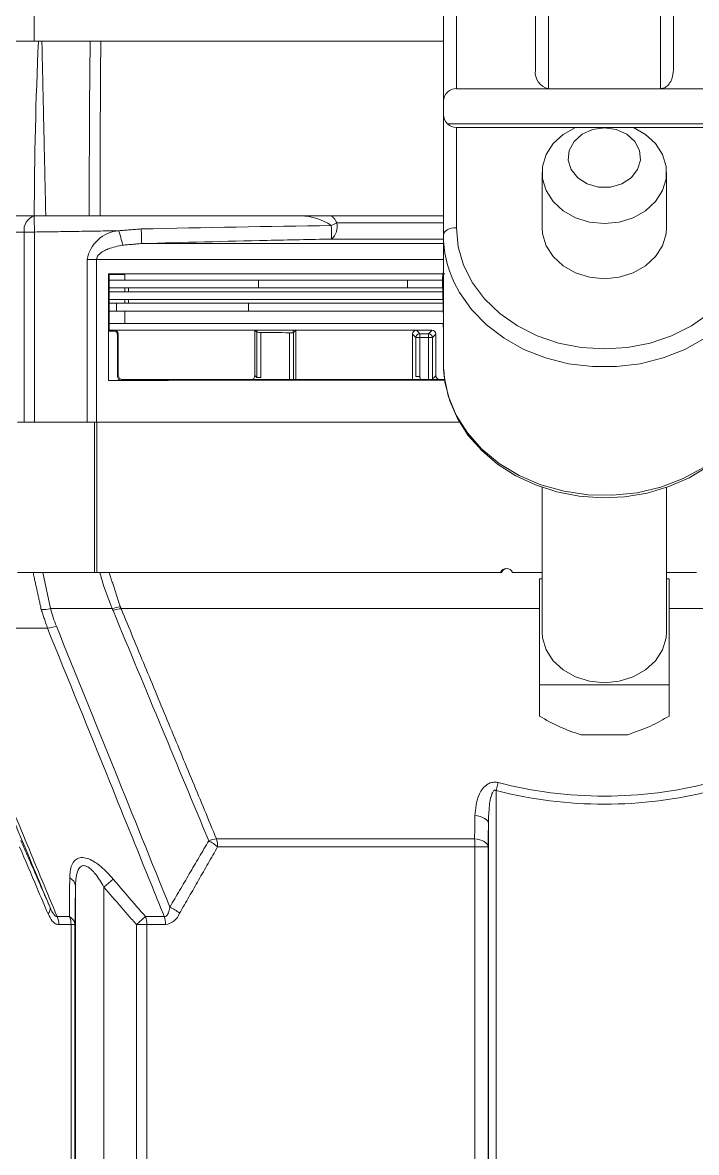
# Model space of a CAD drawing. Extents: x 8 to 113, y 2 to 87.
# Drawn here: x 46.763 to 49.362, y 68.514 to 72.873 of the extents above; entities that cross this region are included whole.
import ezdxf

# ---------------------------------------------------------------- set-up
doc = ezdxf.new("R2010")
doc.units = 0
doc.header["$MEASUREMENT"] = 0
doc.layers.add('OBJECT', color=7, linetype='CONTINUOUS')

msp = doc.modelspace()

# ---------------------------------------------------------------- linework, layer by layer
at = {"layer": 'OBJECT', "linetype": 'Continuous', "lineweight": 15}
for p, q in [((48.7412, 72.6894), (48.7412, 74.7945)), ((48.7912, 74.7945), (48.7912, 72.6178)), ((49.2232, 72.6178), (49.2232, 74.7945)), ((49.2732, 74.7945), (49.2732, 72.6894)), ((48.3862, 72.5709), (48.3862, 74.4541)), ((48.4362, 74.4541), (48.4362, 72.6178)), ((46.8072, 72.8016), (46.8072, 74.0516)), ((46.8072, 72.8016), (45.1192, 72.8016)), ((48.3862, 72.8016), (46.8072, 72.8016)), ((48.4362, 72.6178), (48.7912, 72.6178)), ((48.7912, 72.6178), (49.2232, 72.6178)), ((49.5782, 72.6178), (49.2232, 72.6178)), ((48.3862, 72.5709), (48.3862, 72.5181)), ((48.3862, 72.0527), (48.3862, 72.5181)), ((48.402, 72.4817), (49.6124, 72.4817)), ((49.5782, 72.4681), (48.4362, 72.4681)), ((48.4362, 72.4681), (48.4362, 72.0814)), ((48.7672, 72.2941), (48.7672, 72.0814)), ((49.2472, 72.0814), (49.2472, 72.2941)), ((46.2846, 72.1266), (46.8078, 72.1266)), ((47.0617, 72.1266), (47.02, 72.1266)), ((47.0617, 72.1266), (48.3862, 72.1266)), ((47.9756, 72.0996), (48.3862, 72.0996)), ((46.7692, 72.0647), (46.3073, 72.0647)), ((46.8087, 72.0647), (46.7692, 72.0647)), ((46.7692, 71.3308), (46.7692, 72.0647)), ((46.8087, 72.0647), (46.8087, 71.3308)), ((48.3862, 72.0527), (48.3862, 71.9271)), ((47.2223, 72.0203), (48.3862, 72.0203)), ((48.3862, 72.0377), (47.9548, 72.0377)), ((47.0121, 71.9583), (47.0483, 71.9583)), ((47.0121, 71.3308), (47.0121, 71.9583)), ((47.0483, 71.9583), (47.0483, 71.3308)), ((48.3862, 71.9583), (47.0483, 71.9583)), ((48.3862, 71.9271), (48.3862, 71.5571)), ((47.0939, 71.9041), (47.0939, 71.4924)), ((47.0967, 71.9008), (47.0972, 71.9008)), ((47.0967, 71.9008), (47.0967, 71.6858)), ((47.1572, 71.8795), (47.0967, 71.8795)), ((47.1572, 71.9035), (48.3914, 71.9035)), ((47.1572, 71.9035), (47.1572, 71.8795)), ((47.1572, 71.8795), (48.3822, 71.8795)), ((47.6724, 71.8495), (47.6724, 71.8795)), ((48.248, 71.8495), (48.248, 71.8795)), ((48.3862, 71.8859), (48.3822, 71.8867)), ((48.3822, 71.8811), (48.3822, 71.8863)), ((48.3862, 71.8795), (48.3822, 71.8795)), ((48.3862, 71.7268), (48.3823, 71.8779)), ((47.0967, 71.8495), (47.1572, 71.8495)), ((47.0967, 71.8346), (47.1572, 71.8346)), ((47.1572, 71.8346), (47.1572, 71.8495)), ((47.1572, 71.8495), (47.1709, 71.8495)), ((47.1709, 71.8346), (47.1572, 71.8346)), ((47.1709, 71.8495), (47.1709, 71.8346)), ((48.383, 71.8495), (47.1709, 71.8495)), ((48.3834, 71.8346), (47.1709, 71.8346)), ((47.0967, 71.8046), (47.1572, 71.8046)), ((47.0967, 71.7897), (47.1572, 71.7897)), ((47.1258, 71.7597), (47.1258, 71.7897)), ((47.1572, 71.7897), (47.1572, 71.8046)), ((47.1572, 71.8046), (47.1709, 71.8046)), ((47.1709, 71.7897), (47.1572, 71.7897)), ((47.1709, 71.8046), (47.1709, 71.7897)), ((48.3842, 71.8046), (47.1709, 71.8046)), ((48.3846, 71.7897), (47.1709, 71.7897)), ((47.6341, 71.7597), (47.6341, 71.7897)), ((47.0967, 71.7597), (47.1572, 71.7597)), ((47.1572, 71.7117), (47.1572, 71.7597)), ((48.3854, 71.7597), (47.1572, 71.7597)), ((47.0967, 71.7117), (47.1572, 71.7117)), ((48.3866, 71.7117), (47.1572, 71.7117)), ((48.3854, 71.7117), (48.3862, 71.6819)), ((47.0972, 71.6858), (47.0967, 71.6858)), ((47.0972, 71.6858), (47.0972, 71.6857)), ((47.0983, 71.6858), (47.0972, 71.6858)), ((47.1172, 71.6858), (47.0983, 71.6858)), ((47.6593, 71.6858), (47.1322, 71.6858)), ((47.1322, 71.6705), (47.1322, 71.671)), ((47.1322, 71.511), (47.1322, 71.6705)), ((47.6593, 71.6858), (47.6593, 71.5109)), ((47.6668, 71.5033), (47.6668, 71.6781)), ((47.6671, 71.6781), (47.6672, 71.6858)), ((47.8072, 71.6858), (47.6672, 71.6858)), ((47.6818, 71.6776), (47.6818, 71.5033)), ((47.7926, 71.4958), (47.7926, 71.6763)), ((47.8071, 71.6765), (47.8072, 71.6858)), ((47.8076, 71.6766), (47.8076, 71.4958)), ((48.2672, 71.6858), (47.8169, 71.6858)), ((47.8169, 71.6858), (47.8169, 71.4958)), ((48.2672, 71.4958), (48.2672, 71.6707)), ((48.2802, 71.6576), (48.2952, 71.6576)), ((48.2802, 71.5073), (48.2802, 71.6576)), ((48.2953, 71.6726), (48.2952, 71.6576)), ((48.2952, 71.6576), (48.2952, 71.5073)), ((48.3288, 71.6724), (48.3287, 71.6574)), ((48.3437, 71.6574), (48.3287, 71.6574)), ((48.3287, 71.4973), (48.3287, 71.6574)), ((48.3437, 71.6574), (48.3437, 71.4973)), ((48.3572, 71.6707), (48.3572, 71.5108)), ((48.3862, 71.5571), (48.3868, 71.5356)), ((48.3901, 71.4958), (47.3822, 71.4958)), ((47.3823, 71.4926), (47.3822, 71.4958)), ((47.6818, 71.5033), (47.6668, 71.5033)), ((48.2802, 71.5073), (48.2952, 71.5073)), ((46.7434, 71.3308), (47.0407, 71.3308)), ((47.0407, 70.7508), (47.0407, 71.3308)), ((47.0407, 71.3308), (47.0495, 71.3308)), ((47.0495, 70.7508), (47.0495, 71.3308)), ((48.4486, 71.3308), (47.0495, 71.3308)), ((48.7672, 71.0807), (48.7672, 70.5224)), ((49.2472, 70.5224), (49.2472, 71.08)), ((47.0407, 70.7508), (46.7434, 70.7508)), ((47.0495, 70.7508), (47.0407, 70.7508)), ((48.6071, 70.7508), (47.0495, 70.7508)), ((48.6114, 70.7508), (48.6071, 70.7508)), ((48.7672, 70.7508), (48.6523, 70.7508)), ((49.3621, 70.7508), (49.2472, 70.7508)), ((48.7572, 70.3176), (48.7572, 70.7272)), ((48.7572, 70.7272), (48.7672, 70.7272)), ((49.2472, 70.7272), (49.2572, 70.7272)), ((49.2572, 70.7272), (49.2572, 70.3176)), ((46.8706, 70.6117), (47.1088, 70.6117)), ((48.7572, 70.6117), (47.1428, 70.6117)), ((50.8717, 70.6117), (49.2572, 70.6117)), ((46.8588, 70.5367), (46.4342, 70.5367)), ((49.2572, 70.3176), (48.7572, 70.3176)), ((48.7572, 70.1974), (48.7572, 70.3176)), ((49.2572, 70.1974), (49.2572, 70.3176)), ((49.0973, 70.1254), (48.9172, 70.1254)), ((48.5977, 69.9406), (48.5899, 69.9096)), ((48.5899, 65.4847), (48.5899, 69.9096)), ((48.5599, 65.4837), (48.5599, 69.7824)), ((47.5107, 69.7237), (48.5065, 69.7237)), ((48.508, 69.6927), (47.5153, 69.6927)), ((48.508, 69.6927), (48.5585, 69.6927)), ((48.508, 65.4737), (48.508, 69.6927)), ((48.5585, 69.6927), (48.5585, 65.4791)), ((47.1124, 69.5687), (47.0761, 69.5377)), ((46.9671, 65.483), (46.9671, 69.5417)), ((47.0761, 69.5377), (47.0761, 65.4828)), ((46.8961, 69.4237), (46.9436, 69.4237)), ((46.9499, 69.3927), (46.9025, 69.3927)), ((46.9499, 69.3927), (46.9648, 69.3927)), ((46.9499, 65.4737), (46.9499, 69.3927)), ((46.9648, 69.3927), (46.9648, 65.4753)), ((47.237, 69.4237), (47.202, 69.3927)), ((47.202, 69.3927), (47.2424, 69.3927)), ((47.202, 65.4754), (47.202, 69.3927)), ((47.237, 69.4237), (47.3095, 69.4237)), ((47.3147, 69.3927), (47.2424, 69.3927)), ((47.2424, 69.3927), (47.2424, 65.4737))]:
    msp.add_line(p, q, dxfattribs=at)
at = {"layer": 'OBJECT', "linetype": 'Continuous', "lineweight": 15, "flags": 128}
for points in [[(49.119, 72.4681), (49.1664, 72.4413), (49.2047, 72.4058), (49.2316, 72.3639), (49.2455, 72.3178), (49.2455, 72.2705), (49.2316, 72.2244), (49.2047, 72.1825), (49.1664, 72.147), (49.1188, 72.1201), (49.0647, 72.1033), (49.0072, 72.0976), (48.9498, 72.1033), (48.8957, 72.1201), (48.8481, 72.147), (48.8097, 72.1825), (48.7828, 72.2244), (48.769, 72.2705), (48.769, 72.3178), (48.7828, 72.3639), (48.8097, 72.4058), (48.8481, 72.4413), (48.8955, 72.4681)], [(49.0072, 72.4662), (48.9618, 72.46), (48.9212, 72.442), (48.89, 72.4142), (48.8715, 72.3797), (48.8677, 72.342), (48.879, 72.3054), (48.9042, 72.2738), (48.9406, 72.2506), (48.9842, 72.2384), (49.0303, 72.2384), (49.0739, 72.2506), (49.1102, 72.2738), (49.1354, 72.3054), (49.1467, 72.342), (49.1429, 72.3797), (49.1244, 72.4142), (49.0932, 72.442), (49.0527, 72.46), (49.0072, 72.4662)], [(47.1343, 72.0698), (47.1367, 72.0609), (47.1391, 72.0522), (47.1414, 72.0438), (47.1435, 72.0361), (47.1454, 72.0291), (47.147, 72.023), (47.1484, 72.018), (47.1494, 72.0141)], [(48.3862, 72.0527), (48.3872, 72.0583), (48.39, 72.0636), (48.3947, 72.0686), (48.4009, 72.073), (48.4084, 72.0765), (48.4171, 72.0792), (48.4265, 72.0808), (48.4362, 72.0814)], [(48.4362, 72.0814), (48.4433, 72.0082), (48.4642, 71.9368), (48.4985, 71.869), (48.5453, 71.8064), (48.6035, 71.7506), (48.6716, 71.7029), (48.748, 71.6646), (48.8308, 71.6365), (48.9179, 71.6194), (49.0072, 71.6136), (49.0965, 71.6194), (49.1837, 71.6365), (49.2665, 71.6646), (49.3429, 71.7029), (49.411, 71.7506), (49.4692, 71.8064), (49.516, 71.869), (49.5503, 71.9368), (49.5712, 72.0082), (49.5782, 72.0814)], [(48.7672, 72.0814), (48.769, 72.0577), (48.7828, 72.0116), (48.8097, 71.9697), (48.8481, 71.9342), (48.8957, 71.9073), (48.9498, 71.8905), (49.0072, 71.8848)], [(49.0072, 71.8848), (49.0647, 71.8905), (49.1188, 71.9073), (49.1664, 71.9342), (49.2047, 71.9697), (49.2316, 72.0116), (49.2455, 72.0577), (49.2472, 72.0814)], [(49.6105, 71.932), (49.6006, 71.9027), (49.5667, 71.832), (49.5203, 71.7661), (49.4625, 71.7067), (49.3944, 71.655), (49.3177, 71.6121), (49.2341, 71.5791), (49.1454, 71.5567), (49.0536, 71.5454), (48.9608, 71.5454), (48.869, 71.5567), (48.7803, 71.5791), (48.6967, 71.6121), (48.62, 71.655), (48.552, 71.7067), (48.4941, 71.7661), (48.4477, 71.832), (48.4265, 71.8724)], [(48.3868, 71.5356), (48.389, 71.509), (48.4052, 71.4324), (48.4354, 71.3588), (48.4789, 71.2898), (48.5347, 71.227), (48.6016, 71.1719), (48.678, 71.1258), (48.762, 71.0898), (48.8517, 71.0646), (48.9451, 71.051), (49.0399, 71.0491), (49.1339, 71.0591), (49.225, 71.0807), (49.311, 71.1134), (49.3899, 71.1565), (49.4599, 71.2089), (49.5194, 71.2694), (49.5669, 71.3367), (49.6013, 71.4091), (49.6219, 71.4849), (49.6282, 71.5571)], [(48.3882, 71.5348), (48.3922, 71.485), (48.4105, 71.4134), (48.4407, 71.3448), (48.4821, 71.2804), (48.534, 71.2215), (48.5955, 71.1692), (48.6653, 71.1247), (48.742, 71.0888), (48.8241, 71.0623), (48.9099, 71.0457), (48.9978, 71.0394), (49.0858, 71.0435), (49.1723, 71.0579), (49.2556, 71.0825), (49.334, 71.1166), (49.4058, 71.1598), (49.4695, 71.2111), (49.5239, 71.2696), (49.5677, 71.3339), (49.6001, 71.4027), (49.6203, 71.4746), (49.6281, 71.5479), (49.6275, 71.5572)], [(46.8415, 70.7508), (46.8706, 70.6117), (46.8706, 70.6117), (46.8706, 70.6117)], [(49.0072, 70.3258), (48.9498, 70.3315), (48.8957, 70.3483), (48.8481, 70.3752), (48.8097, 70.4107), (48.7828, 70.4527), (48.769, 70.4987), (48.7672, 70.5224)], [(49.2472, 70.5224), (49.2455, 70.4987), (49.2316, 70.4527), (49.2047, 70.4107), (49.1664, 70.3752), (49.1188, 70.3483), (49.0647, 70.3315), (49.0072, 70.3258)], [(48.5077, 69.8134), (48.5181, 69.8119), (48.5279, 69.8096), (48.5369, 69.8064), (48.5446, 69.8026), (48.551, 69.7981), (48.5557, 69.7931), (48.5588, 69.7878), (48.5599, 69.7824)], [(48.5065, 69.7237), (48.5169, 69.7222), (48.5267, 69.7199), (48.5356, 69.7167), (48.5433, 69.7128), (48.5496, 69.7083), (48.5544, 69.7034), (48.5574, 69.6981), (48.5585, 69.6927)]]:
    msp.add_lwpolyline(points, dxfattribs=at)
at = {"layer": 'OBJECT', "linetype": 'Continuous', "lineweight": 15}
for centre, radius, start, end in [((63.0306, 72.0792), 16.2228, 177.44778, 179.83258), ((111.0795, 72.1345), 64.0595, 179.403294, 180.007035), ((118.3692, 72.1404), 71.3075, 179.468722, 180.011094), ((48.804, 72.6799), 0.0634, 171.4506, 258.4268), ((48.4347, 72.5694), 0.0485, 88.1617, 178.1956), ((48.4362, 72.5181), 0.05, 180, 226.8214), ((48.4362, 72.5181), 0.05, 226.8214, 270), ((46.824, 72.0735), 0.0556, 107.1157, 189.1915), ((95.7717, 72.8969), 48.9701, 180.90131, 180.97383), ((47.8367, 71.9219), 0.2047, 55.1192, 90.1179), ((47.7982, 72.4683), 0.4092, 292.3447, 295.6971), ((47.9107, 72.087), 0.0662, 311.8358, 10.9778), ((47.1446, 71.9359), 0.1344, 94.3944, 170.3718), ((49.3855, -27.7303), 99.8304, 90.821717, 91.242579), ((64.0812, 72.5428), 16.867, 181.5836, 181.77523), ((60.607, 72.315), 12.6552, 181.0195, 181.25575), ((48.8163, 72.0542), 0.4301, 180.2014, 204.9991), ((48.5022, 71.8863), 0.12, 179.8086, 180), ((48.5022, 71.8811), 0.12, 180, 180.7501), ((48.5022, 71.8811), 0.12, 180.7501, 181.5), ((47.1138, 71.6673), 0.0152, 359.6479, 89.3709), ((47.1172, 71.6707), 0.015, 0.9481, 89.8484), ((47.6815, 71.889), 0.2114, 266.1059, 270.0931), ((48.8137, 168.6753), 97.0044, 269.331423, 269.396856), ((47.7976, 71.9066), 0.2304, 268.7549, 272.3661), ((48.2823, 71.6707), 0.0151, 90.224, 180.1262), ((48.2952, 71.6576), 0.015, 89.71, 179.9537), ((48.3287, 71.6574), 0.015, 0.0457, 89.6347), ((48.3422, 71.6708), 0.015, 0.3007, 90.0017), ((47.1442, 71.5077), 0.0152, 179.7665, 269.2524), ((47.1473, 71.5108), 0.015, 181.1691, 269.8523), ((47.6442, 71.5109), 0.0151, 270.5061, 0.1766), ((48.3722, 71.5108), 0.015, 180.2935, 270.0018), ((48.1291, 71.0411), 1.107, 195.2073, 202.8253), ((48.6297, 70.7431), 0.0239, 18.6499, 161.3501), ((48.633, 70.7441), 0.0226, 87.9772, 162.9098), ((46.8405, 70.7378), 0.1296, 267.545, 283.4355), ((47.1528, 70.4862), 0.133, 95.5307, 109.3084), ((47.1574, 70.4797), 0.1328, 96.3338, 110.1139), ((46.85, 70.6632), 0.1268, 274.0048, 289.929), ((49.1151, 70.7792), 0.6831, 238.4056, 253.1578), ((49.0072, 71.5236), 1.6351, 255.4942, 284.5058), ((49.0072, 71.5489), 1.6916, 255.718, 284.282), ((47.5274, 69.5902), 0.1345, 97.1227, 110.1222), ((47.3982, 69.5611), 0.1761, 48.32, 61.9072), ((47.4121, 69.6932), 0.1032, 359.6751, 17.1379), ((48.2102, 69.6935), 0.2978, 359.8437, 5.8183), ((46.929, 69.5377), 0.0383, 5.9464, 65.8267), ((46.844, 69.4535), 0.0255, 311.9943, 11.9354), ((47.3046, 69.46), 0.068, 278.5118, 340.0637), ((47.2615, 69.3096), 0.1662, 49.9059, 65.2783), ((46.8265, 69.393), 0.076, 359.7497, 23.8036), ((46.9263, 69.3891), 0.0386, 5.2269, 63.3911), ((46.8725, 69.393), 0.0775, 359.7378, 23.2993), ((47.1538, 69.3931), 0.0886, 359.6876, 20.1443), ((47.2227, 69.3932), 0.092, 359.6812, 19.3539)]:
    msp.add_arc(centre, radius, start, end, dxfattribs=at)
for points in [[(46.8374, 72.8016), (46.8523, 72.1266)], [(47.1343, 72.0698), (46.8087, 72.0647)], [(47.1343, 72.0698), (47.2206, 72.0766)], [(47.2223, 72.0203), (47.1494, 72.0141)], [(47.0939, 71.9041), (47.0972, 71.9008)], [(47.0972, 71.9008), (47.1572, 71.9008)], [(48.3822, 71.8867), (48.3862, 71.9097)], [(47.094, 71.4925), (47.094, 71.6825)], [(47.1322, 71.6858), (47.1172, 71.6858)], [(47.1172, 71.6857), (47.1172, 71.6857)], [(47.1322, 71.6705), (47.129, 71.6672)], [(47.129, 71.6672), (47.129, 71.5078)], [(47.6672, 71.6858), (47.6593, 71.6858)], [(47.6668, 71.6781), (47.6671, 71.6781)], [(47.8071, 71.6765), (47.8076, 71.6766)], [(47.8072, 71.6858), (47.8169, 71.6858)], [(48.2822, 71.6858), (48.2672, 71.6858)], [(48.2802, 71.6576), (48.2672, 71.6707)], [(48.3287, 71.6574), (48.2952, 71.6576)], [(48.3422, 71.6858), (48.3422, 71.6858)], [(48.3572, 71.6708), (48.3437, 71.6574)], [(48.3572, 71.6707), (48.3572, 71.6708)], [(47.0939, 71.4924), (47.094, 71.4925)], [(47.129, 71.5078), (47.1322, 71.511)], [(47.1473, 71.4958), (47.1472, 71.4958)], [(47.3753, 71.4958), (47.1472, 71.4958)], [(47.3822, 71.4958), (47.3672, 71.4958)], [(47.6593, 71.5109), (47.6668, 71.5033)], [(48.2952, 71.5073), (48.2971, 71.4958)], [(48.3572, 71.5107), (48.3572, 71.5108)], [(46.8349, 70.6083), (46.8035, 70.7508)], [(47.097, 70.7508), (47.14, 70.6186)], [(47.14, 70.6186), (47.1428, 70.6117)], [(47.1428, 70.6117), (47.5107, 69.7237)], [(46.8588, 70.5367), (46.8349, 70.6083)], [(46.4342, 70.5367), (46.8961, 69.4237)], [(48.5065, 69.7237), (48.5077, 69.8134)], [(48.5599, 69.7824), (48.5585, 69.6927)], [(46.7565, 69.7169), (46.869, 69.4588)], [(47.331, 69.4606), (47.4812, 69.7165)], [(47.5153, 69.6927), (47.3686, 69.4368)], [(46.9671, 69.5417), (46.9648, 69.3927)], [(47.202, 69.3927), (47.0761, 69.5377)]]:
    msp.add_open_spline(points, degree=1, dxfattribs=at)
for points, knots in [([(49.2732, 72.6894), (49.2722, 72.6781), (49.2706, 72.6593), (49.2589, 72.6373), (49.2463, 72.6248), (49.2341, 72.6187), (49.2264, 72.6181), (49.2232, 72.6178)], [0, 0, 0, 0, 0.35028, 0.585229, 0.760499, 0.899707, 1, 1, 1, 1]), ([(46.8523, 72.1266), (46.8442, 72.1266), (46.8281, 72.1266), (46.8146, 72.1266), (46.8078, 72.1266)], [0, 0, 0, 0, 0.49976, 1, 1, 1, 1]), ([(47.02, 72.1266), (46.9887, 72.1266), (46.9328, 72.1266), (46.8769, 72.1266), (46.8523, 72.1266)], [0, 0, 0, 0, 0.56, 1, 1, 1, 1]), ([(47.9542, 72.1266), (47.9577, 72.124), (47.9669, 72.1171), (47.9723, 72.1063), (47.9756, 72.0996)], [0, 0, 0, 0, 0.372712, 1, 1, 1, 1]), ([(47.1494, 72.0141), (47.1304, 72.0104), (47.1048, 72.0053), (47.0733, 71.9911), (47.0576, 71.9803), (47.0499, 71.968), (47.0483, 71.9619), (47.0483, 71.9589), (47.0483, 71.9583)], [0, 0, 0, 0, 0.476054, 0.640497, 0.854535, 0.926508, 0.987725, 1, 1, 1, 1]), ([(47.9548, 72.0377), (47.8722, 72.0361), (47.628, 72.0313), (47.3838, 72.0246), (47.2223, 72.0203)], [0, 0, 0, 0, 0.33844, 1, 1, 1, 1]), ([(47.0939, 71.9041), (47.1717, 71.9041), (47.3274, 71.9039), (47.5783, 71.9038), (47.8411, 71.9037), (48.1112, 71.9036), (48.295, 71.9036), (48.3852, 71.9036)], [0, 0, 0, 0, 0.198129, 0.396258, 0.600144, 0.804029, 1, 1, 1, 1]), ([(47.094, 71.6825), (47.0947, 71.6832), (47.0958, 71.6843), (47.0969, 71.6854), (47.0972, 71.6857)], [0, 0, 0, 0, 0.7059, 1, 1, 1, 1]), ([(47.094, 71.6825), (47.0969, 71.6825), (47.1028, 71.6825), (47.1095, 71.6825), (47.1132, 71.6825), (47.114, 71.6825)], [0, 0, 0, 0, 0.441887, 0.883774, 1, 1, 1, 1]), ([(47.1172, 71.6857), (47.116, 71.6857), (47.1093, 71.6857), (47.1027, 71.6857), (47.0972, 71.6857)], [0, 0, 0, 0, 0.173077, 1, 1, 1, 1]), ([(47.114, 71.6825), (47.1143, 71.6828), (47.1153, 71.6838), (47.1164, 71.6849), (47.1172, 71.6857)], [0, 0, 0, 0, 0.248517, 1, 1, 1, 1]), ([(47.1322, 71.6709), (47.1322, 71.6708), (47.1322, 71.6707), (47.1322, 71.6705), (47.1322, 71.6705)], [0, 0, 0, 0, 0.756252, 1, 1, 1, 1]), ([(47.6593, 71.6858), (47.6594, 71.6856), (47.6599, 71.6851), (47.661, 71.6841), (47.6625, 71.6825), (47.664, 71.681), (47.6655, 71.6795), (47.6663, 71.6787), (47.6668, 71.6781)], [0, 0, 0, 0, 0.060382, 0.181146, 0.422674, 0.664202, 0.784966, 1, 1, 1, 1]), ([(47.8169, 71.6858), (47.8167, 71.6856), (47.8158, 71.6847), (47.8145, 71.6834), (47.8131, 71.682), (47.812, 71.6809), (47.8106, 71.6795), (47.8091, 71.6781), (47.8081, 71.677), (47.8076, 71.6766)], [0, 0, 0, 0, 0.05859, 0.292948, 0.410127, 0.527307, 0.655769, 0.848461, 1, 1, 1, 1]), ([(48.2822, 71.6858), (48.2825, 71.6855), (48.2838, 71.6842), (48.2867, 71.6813), (48.2908, 71.6772), (48.2938, 71.6741), (48.2953, 71.6726)], [0, 0, 0, 0, 0.060124, 0.300621, 0.664958, 1, 1, 1, 1]), ([(48.3422, 71.6858), (48.3397, 71.6858), (48.3297, 71.6858), (48.3097, 71.6858), (48.2922, 71.6858), (48.2822, 71.6858)], [0, 0, 0, 0, 0.125777, 0.500813, 1, 1, 1, 1]), ([(48.2953, 71.6726), (48.3053, 71.6726), (48.3165, 71.6725), (48.3276, 71.6724), (48.3288, 71.6724)], [0, 0, 0, 0, 0.89395, 1, 1, 1, 1]), ([(48.3288, 71.6724), (48.329, 71.6726), (48.3301, 71.6737), (48.333, 71.6765), (48.3373, 71.6809), (48.3406, 71.6841), (48.3422, 71.6858)], [0, 0, 0, 0, 0.030039, 0.264374, 0.632187, 1, 1, 1, 1]), ([(47.3823, 71.4926), (47.3607, 71.4926), (47.3175, 71.4926), (47.2538, 71.4925), (47.1788, 71.4925), (47.1261, 71.4924), (47.0939, 71.4924)], [0, 0, 0, 0, 0.218765, 0.43753, 0.656295, 1, 1, 1, 1]), ([(47.094, 71.4925), (47.1056, 71.4925), (47.1222, 71.4925), (47.139, 71.4925), (47.144, 71.4925)], [0, 0, 0, 0, 0.701382, 1, 1, 1, 1]), ([(47.1322, 71.511), (47.1322, 71.5109), (47.1322, 71.5107), (47.1322, 71.5105), (47.1322, 71.5105)], [0, 0, 0, 0, 0.634657, 1, 1, 1, 1]), ([(47.1472, 71.4958), (47.147, 71.4955), (47.1459, 71.4944), (47.1448, 71.4933), (47.144, 71.4925)], [0, 0, 0, 0, 0.245295, 1, 1, 1, 1]), ([(47.3672, 71.4958), (47.3509, 71.4958), (47.3132, 71.4958), (47.2393, 71.4958), (47.1831, 71.4958), (47.1473, 71.4958)], [0, 0, 0, 0, 0.218324, 0.503056, 1, 1, 1, 1]), ([(48.3916, 71.493), (48.317, 71.4929), (48.1505, 71.4929), (47.8987, 71.4928), (47.6347, 71.4927), (47.4669, 71.4927), (47.3823, 71.4926)], [0, 0, 0, 0, 0.211714, 0.472916, 0.734119, 1, 1, 1, 1]), ([(48.3437, 71.4973), (48.3482, 71.5017), (48.3527, 71.5062), (48.3572, 71.5107), (48.3572, 71.5107)], [0, 0, 0, 0, 0.999969, 1, 1, 1, 1]), ([(46.8706, 70.6117), (46.8706, 70.6117), (46.8767, 70.5888), (46.8849, 70.5664), (46.8932, 70.544)], [0, 0, 0, 0, 0.000031, 1, 1, 1, 1]), ([(47.1118, 70.6044), (47.1108, 70.6068), (47.1098, 70.6093), (47.1088, 70.6117), (47.1088, 70.6117)], [0, 0, 0, 0, 0.99972, 1, 1, 1, 1]), ([(47.4812, 69.7165), (47.4212, 69.8602), (47.2979, 70.156), (47.175, 70.4522), (47.1118, 70.6044)], [0, 0, 0, 0, 0.48595, 1, 1, 1, 1]), ([(46.869, 69.4588), (46.7956, 69.6349), (46.645, 69.9965), (46.4951, 70.3581), (46.4183, 70.5436)], [0, 0, 0, 0, 0.486991, 1, 1, 1, 1]), ([(47.3095, 69.4237), (47.297, 69.4546), (47.2266, 69.6286), (47.0767, 69.9996), (46.9387, 70.3397), (46.8588, 70.5367)], [0, 0, 0, 0, 0.083458, 0.469006, 1, 1, 1, 1]), ([(46.8932, 70.544), (46.9682, 70.3586), (47.1145, 69.9974), (47.2601, 69.6363), (47.331, 69.4606)], [0, 0, 0, 0, 0.513344, 1, 1, 1, 1]), ([(49.0973, 70.1254), (49.1273, 70.136), (49.1855, 70.1564), (49.2338, 70.184), (49.2572, 70.1974)], [0, 0, 0, 0, 0.515407, 1, 1, 1, 1]), ([(48.5077, 69.8134), (48.51, 69.8402), (48.513, 69.8752), (48.5335, 69.9133), (48.5486, 69.9301), (48.5664, 69.9402), (48.5829, 69.9433), (48.5934, 69.9414), (48.5977, 69.9406)], [0, 0, 0, 0, 0.463202, 0.605761, 0.74907, 0.84178, 0.935306, 1, 1, 1, 1]), ([(48.5899, 69.9096), (48.5892, 69.9101), (48.5879, 69.911), (48.5856, 69.9115), (48.5834, 69.9111), (48.5808, 69.9096), (48.5762, 69.9045), (48.5666, 69.8804), (48.5615, 69.8382), (48.5604, 69.8004), (48.5599, 69.7824)], [0, 0, 0, 0, 0.018434, 0.032622, 0.046846, 0.064939, 0.096407, 0.193735, 0.61436, 1, 1, 1, 1]), ([(46.8611, 69.4346), (46.8467, 69.4684), (46.8096, 69.5556), (46.7734, 69.6406), (46.7512, 69.6927)], [0, 0, 0, 0, 0.387427, 1, 1, 1, 1]), ([(46.9447, 69.5727), (46.9459, 69.5902), (46.9478, 69.6171), (46.9639, 69.6419), (46.9827, 69.6521), (47.0057, 69.6513), (47.0343, 69.6399), (47.072, 69.6135), (47.0973, 69.5855), (47.1124, 69.5687)], [0, 0, 0, 0, 0.224316, 0.345841, 0.447966, 0.550598, 0.643263, 0.786621, 1, 1, 1, 1]), ([(47.0761, 69.5377), (47.0657, 69.5556), (47.0518, 69.5797), (47.0291, 69.6051), (47.015, 69.6161), (47.0021, 69.6209), (46.9922, 69.62), (46.9827, 69.6136), (46.9728, 69.5966), (46.968, 69.5707), (46.9673, 69.5498), (46.9671, 69.5417)], [0, 0, 0, 0, 0.252396, 0.341467, 0.431195, 0.49019, 0.549439, 0.605129, 0.701097, 0.88522, 1, 1, 1, 1]), ([(46.9436, 69.4237), (46.9438, 69.4545), (46.9442, 69.5039), (46.9445, 69.5539), (46.9447, 69.5727)], [0, 0, 0, 0, 0.624898, 1, 1, 1, 1]), ([(47.1124, 69.5687), (47.1392, 69.5372), (47.1804, 69.4886), (47.2223, 69.4405), (47.237, 69.4237)], [0, 0, 0, 0, 0.648491, 1, 1, 1, 1]), ([(46.9025, 69.3927), (46.898, 69.3934), (46.889, 69.395), (46.8739, 69.4087), (46.8661, 69.4244), (46.8611, 69.4346)], [0, 0, 0, 0, 0.26318, 0.525234, 1, 1, 1, 1]), ([(46.869, 69.4588), (46.8721, 69.452), (46.8767, 69.4418), (46.8842, 69.4307), (46.8896, 69.4255), (46.8935, 69.4237), (46.8955, 69.4237), (46.8961, 69.4237)], [0, 0, 0, 0, 0.437726, 0.65223, 0.821699, 0.945105, 1, 1, 1, 1]), ([(47.3095, 69.4237), (47.3111, 69.4238), (47.3144, 69.424), (47.3196, 69.4277), (47.3257, 69.4369), (47.3291, 69.449), (47.3307, 69.4582), (47.331, 69.4606)], [0, 0, 0, 0, 0.116849, 0.233193, 0.437974, 0.854434, 1, 1, 1, 1])]:
    msp.add_open_spline(points, degree=3, knots=knots, dxfattribs=at)

doc.saveas('drawing.dxf')
